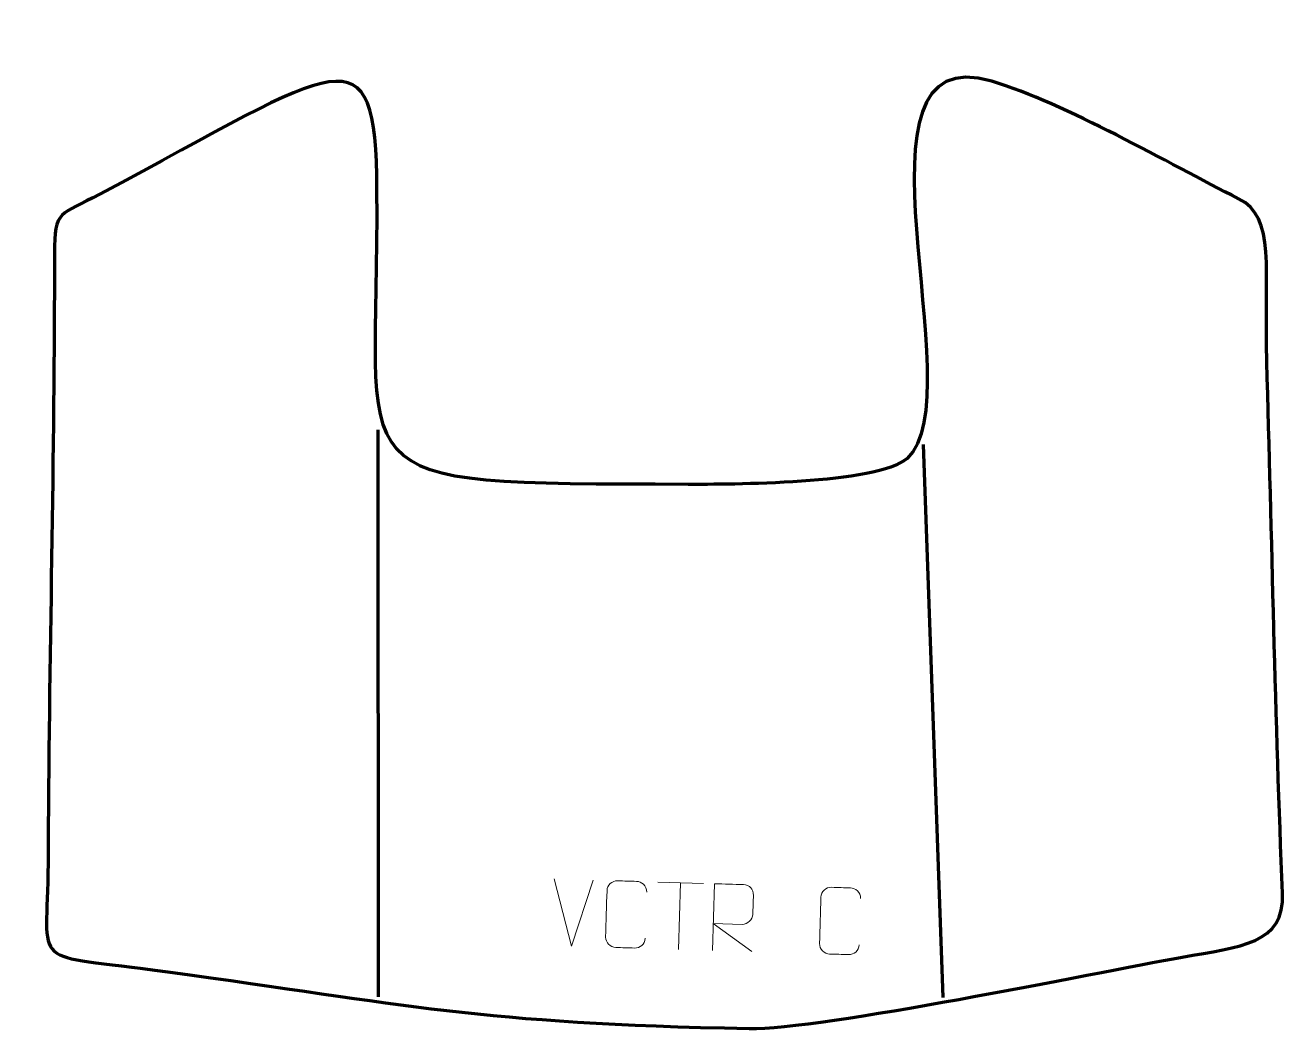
# Model space of a CAD drawing. Header units: millimetres. Extents: x -674 to -204, y -49 to 327.
import ezdxf

# ---------------------------------------------------------------- set-up
doc = ezdxf.new("R2010")
doc.units = ezdxf.units.MM
doc.header["$MEASUREMENT"] = 0
doc.layers.add('layer 2', color=7, linetype='Continuous')
doc.layers.add('layer 3', color=7, linetype='Continuous')

msp = doc.modelspace()

# ---------------------------------------------------------------- linework, layer by layer
at = {"layer": 'layer 2', "color": 20, "lineweight": 158}
msp.add_open_spline([(-542.9657, 265.2903), (-541.8423, 153.5676), (-563.0117, 155.4579), (-426.6297, 155.2333), (-426.6297, 155.2333), (-412.0655, 155.2094), (-355.6122, 155.1616), (-344.8292, 164.9473), (-344.8292, 164.9473), (-319.3466, 188.0732), (-371.4654, 323.3146), (-313.0949, 305.9825), (-313.0949, 305.9825), (-285.715, 297.8525), (-247.0757, 275.2184), (-220.9388, 262.0796), (-220.9388, 262.0796), (-206.7667, 254.9554), (-211.3919, 236.3977), (-210.3484, 201.0278), (-210.3484, 201.0278), (-208.4632, 137.1296), (-207.1577, 65.4743), (-204.4421, 2.3737), (-204.4421, 2.3737), (-203.6179, -16.7798), (-220.1654, -17.6216), (-241.978, -21.5698), (-241.978, -21.5698), (-275.3168, -27.6044), (-377.1637, -48.7624), (-403.8047, -48.2621), (-403.8047, -48.2621), (-505.2876, -46.3561), (-531.5599, -39.2887), (-621.1484, -27.0384), (-621.1484, -27.0384), (-674.4275, -19.753), (-666.0676, -27.2547), (-665.8977, 13.4957), (-665.8977, 13.4957), (-665.5857, 88.2974), (-663.4314, 166.949), (-663.5057, 241.6256), (-663.5057, 241.6256), (-663.522, 258.0893), (-661.3316, 255.854), (-646.5323, 263.7648), (-646.5323, 263.7648), (-556.337, 311.9783), (-543.0488, 326.9659), (-542.9657, 265.2903)], degree=3, knots=[0, 0, 0, 0, 0.07142857, 0.07142857, 0.07142857, 0.07142857, 0.14285714, 0.14285714, 0.14285714, 0.14285714, 0.21428571, 0.21428571, 0.21428571, 0.21428571, 0.28571429, 0.28571429, 0.28571429, 0.28571429, 0.35714286, 0.35714286, 0.35714286, 0.35714286, 0.42857143, 0.42857143, 0.42857143, 0.42857143, 0.5, 0.5, 0.5, 0.5, 0.57142857, 0.57142857, 0.57142857, 0.57142857, 0.64285714, 0.64285714, 0.64285714, 0.64285714, 0.71428571, 0.71428571, 0.71428571, 0.71428571, 0.78571429, 0.78571429, 0.78571429, 0.78571429, 0.85714286, 0.85714286, 0.85714286, 0.85714286, 1, 1, 1, 1], dxfattribs=at)
at = {"layer": 'layer 3', "color": 140, "lineweight": 158}
for points in [[(-542.6028, 175.5709), (-542.6028, 175.5709), (-542.4735, -36.4639), (-542.4735, -36.4639)], [(-338.8121, 170.1289), (-338.8121, 170.1289), (-331.4406, -36.6348), (-331.4406, -36.6348)]]:
    msp.add_open_spline(points, degree=3, dxfattribs=at)
at = {"layer": 'layer 3', "color": 250, "lineweight": 9}
for points in [[(-470.1771, -17.4627), (-470.1771, -17.4627), (-476.7322, 7.7031), (-476.7322, 7.7031)], [(-462.0954, 7.2553), (-462.0954, 7.2553), (-470.177, -17.4627), (-470.177, -17.4627)], [(-437.9229, 6.492), (-437.9229, 6.492), (-420.9437, 5.9725), (-420.9437, 5.9725)], [(-430.1956, -18.6861), (-430.1956, -18.6861), (-429.4324, 6.2558), (-429.4324, 6.2558)]]:
    msp.add_open_spline(points, degree=3, dxfattribs=at)
for points in [[(-442.6502, -14.4855), (-442.8609, -16.8035), (-444.5826, -18.2311), (-446.7296, -18.1762), (-446.7296, -18.1762), (-449.0604, -18.1045), (-451.3912, -18.0332), (-453.7216, -17.9622), (-453.7216, -17.9622), (-455.649, -18.0087), (-457.5625, -16.0648), (-457.4896, -14.0488), (-457.4896, -14.0488), (-457.3128, -8.2814), (-457.1363, -2.5144), (-456.9602, 3.2522), (-456.9602, 3.2522), (-456.8906, 5.3891), (-455.0921, 7.0542), (-452.9412, 6.9749), (-452.9412, 6.9749), (-450.6166, 6.9037), (-448.2916, 6.8326), (-445.9666, 6.7614), (-445.9666, 6.7614), (-444.0197, 6.7374), (-442.0749, 5.1856), (-442.1228, 2.7483)], [(-417.5338, -19.0736), (-417.5338, -19.0736), (-416.7705, 5.8683), (-416.7705, 5.8683), (-416.7705, 5.8683), (-413.1774, 5.7583), (-409.5835, 5.6484), (-405.99, 5.5384), (-405.99, 5.5384), (-403.667, 5.4296), (-402.156, 3.8927), (-402.2324, 1.5275), (-402.2324, 1.5275), (-402.2951, -0.507), (-402.3887, -3.565), (-402.4505, -5.6001), (-402.4505, -5.6001), (-402.5144, -7.4744), (-404.3853, -9.3599), (-406.3944, -9.3175), (-406.3944, -9.3175), (-406.3944, -9.3175), (-417.2251, -8.9861), (-417.2251, -8.9861), (-417.2251, -8.9861), (-417.2251, -8.9861), (-402.8858, -19.5218), (-402.8858, -19.5218)], [(-362.6875, -16.9323), (-362.8982, -19.2504), (-364.6199, -20.6779), (-366.767, -20.623), (-366.767, -20.623), (-369.0977, -20.5513), (-371.4285, -20.48), (-373.759, -20.4091), (-373.759, -20.4091), (-375.6863, -20.4555), (-377.5999, -18.5116), (-377.527, -16.4956), (-377.527, -16.4956), (-377.3501, -10.7283), (-377.1736, -4.9613), (-376.9976, 0.8053), (-376.9976, 0.8053), (-376.9279, 2.9423), (-375.1295, 4.6073), (-372.9785, 4.528), (-372.9785, 4.528), (-370.6539, 4.4569), (-368.3289, 4.3857), (-366.0039, 4.3146), (-366.0039, 4.3146), (-364.0571, 4.2905), (-362.1122, 2.7388), (-362.1601, 0.3015)]]:
    msp.add_open_spline(points, degree=3, knots=[0, 0, 0, 0, 0.125, 0.125, 0.125, 0.125, 0.25, 0.25, 0.25, 0.25, 0.375, 0.375, 0.375, 0.375, 0.5, 0.5, 0.5, 0.5, 0.625, 0.625, 0.625, 0.625, 0.75, 0.75, 0.75, 0.75, 1, 1, 1, 1], dxfattribs=at)

doc.saveas('drawing.dxf')
